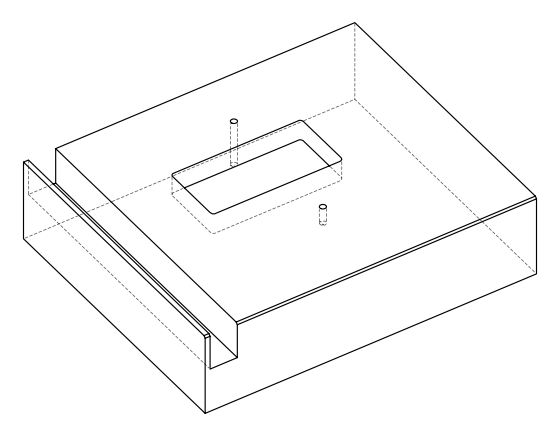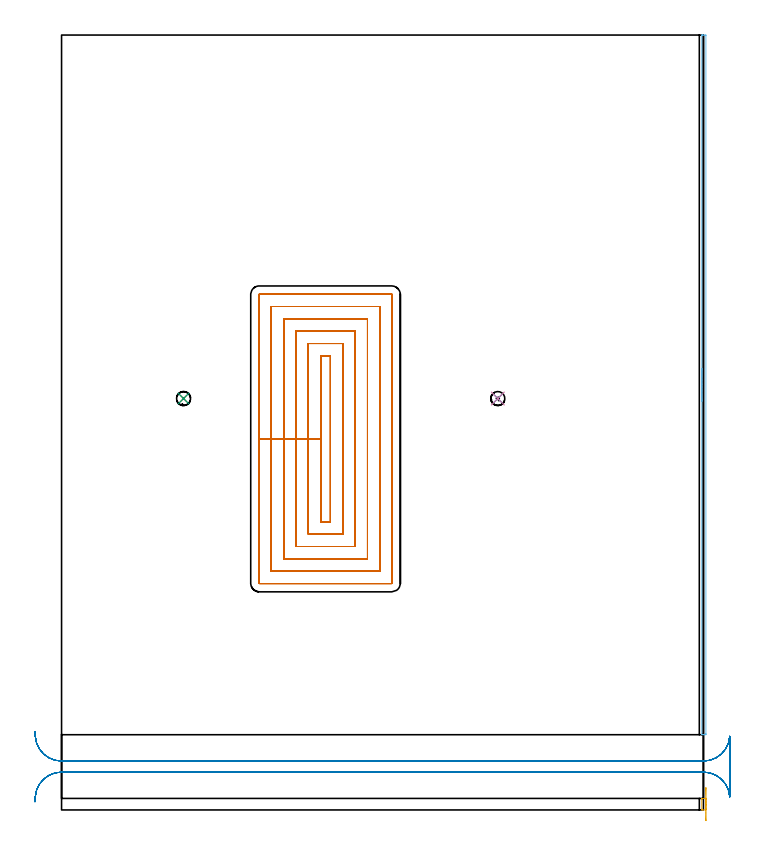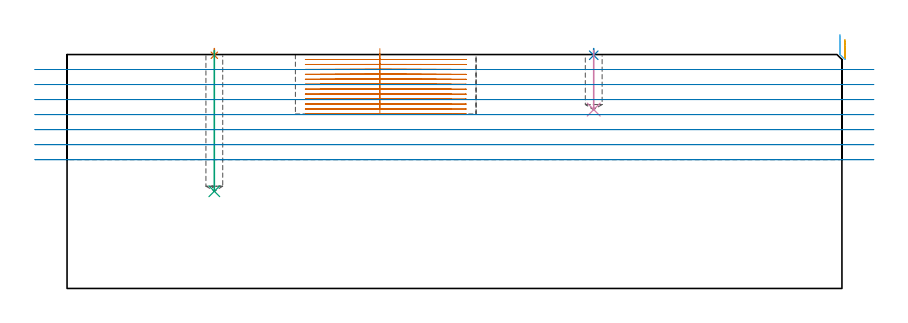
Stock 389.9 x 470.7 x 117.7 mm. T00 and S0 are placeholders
(PLAN: 8 operations, 4 tool changes, 71.5 min)
(1 SPOT_DRILL | STEP1POCKET | NXT0321_9005460120000 | 0.03 min | 1 mm3)
(2 SPOT_DRILL_1 | STEP1POCKET_1 | NXT0321_9005460120000 | 0.03 min | 1 mm3)
(3 DRILL_BLIND_HOLE_INTO_CENTER | STEP1POCKET | UGT0301_480 | 0.28 min | 3772 mm3)
(4 DRILL_BLIND_HOLE_INTO_CENTER_1 | STEP1POCKET_1 | UGT0301_480 | 0.12 min | 1461 mm3)
(5 AREA_MILL | FG_CHAMFER_SURFACE | UGT0205_001 | 0.21 min | 28 mm3)
(6 AREA_MILL_1 | FG_CHAMFER_SURFACE_1 | UGT0205_001 | 3.55 min | 1334 mm3)
(7 MILL_RECTANGULAR_POCKET | POCKET_RECTANGULAR_STRAIGHT | NXT0201_013 | Follow Part, ap 2.5, ae 75% | 54.31 min | 504259 mm3)
(8 MILL_RECTANGULAR_SLOT | SLOT_RECTANGULAR | UGT0201_004 | Follow Part, ap 8, ae 75% | 12.99 min | 798356 mm3)
(TOOL NXT0321_9005460120000 | NC Spot Drill, 142deg, 12mm, Carbide, Uncoated | D12 PA142 FL30 Z2)
(TOOL UGT0301_480 | Carbide Drill 8.5 mm | D8.5 PA118 FL75 Z2)
(TOOL UGT0205_001 | Chamfer Mill 20 x 3 x 45 deg. | D20 FL50 Z2)
(TOOL NXT0201_013 | ENDMILL 10mm | D10 FL30 Z4)
(TOOL UGT0201_004 | End Mill 32 mm | D32 FL53 Z6)
(OP 1 SPOT_DRILL)
G17 G21 G94 G90
T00 M6
G54
G17 G0 G90 X74.1 Y249.9 S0 M3
G43 Z127.7 H0
G94 G81 G98 Z117.334 F250. R120.7
G80
M5
M2
(OP 2 SPOT_DRILL_1)
G17 G21 G94 G90
T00 M6
G54
G17 G0 G90 X265. Y249.9 S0 M3
G43 Z127.7 H0
G94 G81 G98 Z117.334 F250. R120.7
G80
M5
M2
(OP 3 DRILL_BLIND_HOLE_INTO_CENTER)
G17 G21 G94 G90
T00 M6
G54
G17 G0 G90 X74.1 Y249.9 S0 M3
G43 Z127.7 H0
G94 G81 G98 Z48.9 F250. R119.7
G80
M5
M2
(OP 4 DRILL_BLIND_HOLE_INTO_CENTER_1)
G17 G21 G94 G90
T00 M6
G54
G17 G0 G90 X265. Y249.9 S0 M3
G43 Z127.7 H0
G94 G81 G98 Z90. F250. R119.7
G80
M5
M2
(OP 5 AREA_MILL)
G17 G21 G94 G90
T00 M6
G54
G17 G0 G90 X391.4 Y13.5 S1061 M3
G43 Z127.7 H0
Z125.2
G94 G1 Y13.462 Z124.328 F250.
Y13.348 Z123.463
Y13.159 Z122.612
Y12.897 Z121.78
Y12.563 Z120.974
Y12.16 Z120.2
Y11.692 Z119.464
Y11.16 Z118.772
Y10.571 Z118.129
Y9.928 Z117.54
Y9.236 Z117.008
Y8.5 Z116.54
Y7.726 Z116.137
Y6.92 Z115.803
Y6.088 Z115.541
Y5.236 Z115.352
Y4.372 Z115.238
Y3.5 Z115.2
Y0.422
X391.398 Y0.235 Z115.202
X391.393 Y0.008 Z115.207
X391.026 Y0. Z115.574
X389.259 Z117.341
X388.907 Y0.01 Z117.693
X388.9 Y0.422 Z117.7
Y6.578
X388.907 Y6.99 Z117.693
X389.259 Y7. Z117.341
X390.991 Z115.609
X391.026 Z115.574
X391.393 Y6.992 Z115.207
X391.398 Y6.765 Z115.202
X391.4 Y6.578 Z115.2
Y6.202
Y3.5
Y2.628 Z115.238
Y1.764 Z115.352
Y0.912 Z115.541
Y0.08 Z115.803
Y-0.726 Z116.137
Y-1.5 Z116.54
Y-2.236 Z117.008
Y-2.928 Z117.54
Y-3.571 Z118.129
Y-4.16 Z118.772
Y-4.692 Z119.464
Y-5.16 Z120.2
Y-5.563 Z120.974
Y-5.897 Z121.78
Y-6.159 Z122.612
Y-6.348 Z123.463
Y-6.462 Z124.328
Y-6.5 Z125.2
G0 Z127.7
M5
M2
(OP 6 AREA_MILL_1)
G17 G21 G94 G90
T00 M6
G54
G17 G0 G90 X388.9 Y248.2 S1061 M3
G43 Z127.7 H0
G94 G1 Y248.238 Z126.828 F250.
Y248.352 Z125.963
Y248.541 Z125.112
Y248.803 Z124.28
Y249.137 Z123.474
Y249.54 Z122.7
Y250.009 Z121.964
Y250.54 Z121.272
Y251.129 Z120.629
Y251.772 Z120.039
Y252.464 Z119.508
Y253.2 Z119.04
Y253.974 Z118.637
Y254.78 Z118.303
Y255.612 Z118.041
Y256.464 Z117.852
Y257.328 Z117.738
Y258.2 Z117.7
Y470.52
X388.902 Y470.69 Z117.688
X389.049 Y470.698 Z117.543
X389.201 Y470.7 Z117.399
X389.445 Z117.155
X390.15 Z116.445
X391.378 Z115.219
X391.391 Y470.697 Z115.205
X391.4 Y470.329 Z115.2
Y46.327
X391.398 Y46.07 Z115.202
X391.391 Y45.703 Z115.205
X391.378 Y45.7 Z115.219
X390.15 Z116.445
X389.201 Z117.399
X389.049 Y45.702 Z117.543
X388.902 Y45.71 Z117.688
X388.9 Y45.88 Z117.7
Y258.2
Y259.072 Z117.738
Y259.937 Z117.852
Y260.788 Z118.041
Y261.62 Z118.303
Y262.426 Z118.637
Y263.2 Z119.04
Y263.936 Z119.508
Y264.628 Z120.039
Y265.271 Z120.629
Y265.86 Z121.272
Y266.392 Z121.964
Y266.86 Z122.7
Y267.263 Z123.474
Y267.597 Z124.28
Y267.859 Z125.112
Y268.048 Z125.963
Y268.162 Z126.828
Y268.2 Z127.7
M5
M2
(OP 7 MILL_RECTANGULAR_POCKET)
G17 G21 G94 G90
T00 M6
G54
G17 G0 G90 X157.4 Y245.895 S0 M3
G43 Z127.7 H0
Z120.7
G94 G1 Y225.4 Z115.208 F250.
Y175. F500.
X163.3
Y275.8
X157.4
Y225.4
X149.9
Y167.5
X170.8
Y283.3
X149.9
Y225.4
X142.4
Y160.
X178.3
Y290.8
X142.4
Y225.4
X134.9
Y152.5
X185.8
Y298.3
X134.9
Y225.4
X127.4
Y145.
X193.3
Y305.8
X127.4
Y225.4
X119.9
Y137.8
G3 X120.2 Y137.5 R0.3
G1 X200.5
G3 X200.8 Y137.8 R0.3
G1 Y313.
G3 X200.5 Y313.3 R0.3
G1 X120.2
G3 X119.9 Y313. R0.3
G1 Y225.4
Y224.4
G0 X157.4 Y245.895 Z118.208
G1 Y225.4 Z112.717 F250.
Y175. F500.
X163.3
Y275.8
X157.4
Y225.4
X149.9
Y167.5
X170.8
Y283.3
X149.9
Y225.4
X142.4
Y160.
X178.3
Y290.8
X142.4
Y225.4
X134.9
Y152.5
X185.8
Y298.3
X134.9
Y225.4
X127.4
Y145.
X193.3
Y305.8
X127.4
Y225.4
X119.9
Y137.8
G3 X120.2 Y137.5 R0.3
G1 X200.5
G3 X200.8 Y137.8 R0.3
G1 Y313.
G3 X200.5 Y313.3 R0.3
G1 X120.2
G3 X119.9 Y313. R0.3
G1 Y225.4
Y224.4
G0 X157.4 Y245.895 Z115.717
G1 Y225.4 Z110.225 F250.
Y175. F500.
X163.3
Y275.8
X157.4
Y225.4
X149.9
Y167.5
X170.8
Y283.3
X149.9
Y225.4
X142.4
Y160.
X178.3
Y290.8
X142.4
Y225.4
X134.9
Y152.5
X185.8
Y298.3
X134.9
Y225.4
X127.4
Y145.
X193.3
Y305.8
X127.4
Y225.4
X119.9
Y137.8
G3 X120.2 Y137.5 R0.3
G1 X200.5
G3 X200.8 Y137.8 R0.3
G1 Y313.
G3 X200.5 Y313.3 R0.3
G1 X120.2
G3 X119.9 Y313. R0.3
G1 Y225.4
Y224.4
G0 X157.4 Y245.895 Z113.225
G1 Y225.4 Z107.733 F250.
Y175. F500.
X163.3
Y275.8
X157.4
Y225.4
X149.9
Y167.5
X170.8
Y283.3
X149.9
Y225.4
X142.4
Y160.
X178.3
Y290.8
X142.4
Y225.4
X134.9
Y152.5
X185.8
Y298.3
X134.9
Y225.4
X127.4
Y145.
X193.3
Y305.8
X127.4
Y225.4
X119.9
Y137.8
G3 X120.2 Y137.5 R0.3
G1 X200.5
G3 X200.8 Y137.8 R0.3
G1 Y313.
G3 X200.5 Y313.3 R0.3
G1 X120.2
G3 X119.9 Y313. R0.3
G1 Y225.4
Y224.4
G0 X157.4 Y245.895 Z110.733
G1 Y225.4 Z105.242 F250.
Y175. F500.
X163.3
Y275.8
X157.4
Y225.4
X149.9
Y167.5
X170.8
Y283.3
X149.9
Y225.4
X142.4
Y160.
X178.3
Y290.8
X142.4
Y225.4
X134.9
Y152.5
X185.8
Y298.3
X134.9
Y225.4
X127.4
Y145.
X193.3
Y305.8
X127.4
Y225.4
X119.9
Y137.8
G3 X120.2 Y137.5 R0.3
G1 X200.5
G3 X200.8 Y137.8 R0.3
G1 Y313.
G3 X200.5 Y313.3 R0.3
G1 X120.2
G3 X119.9 Y313. R0.3
G1 Y225.4
Y224.4
G0 X157.4 Y245.895 Z108.242
G1 Y225.4 Z102.75 F250.
Y175. F500.
X163.3
Y275.8
X157.4
Y225.4
X149.9
Y167.5
X170.8
Y283.3
X149.9
Y225.4
X142.4
Y160.
X178.3
Y290.8
X142.4
Y225.4
X134.9
Y152.5
X185.8
Y298.3
X134.9
Y225.4
X127.4
Y145.
X193.3
Y305.8
X127.4
Y225.4
X119.9
Y137.8
G3 X120.2 Y137.5 R0.3
G1 X200.5
G3 X200.8 Y137.8 R0.3
G1 Y313.
G3 X200.5 Y313.3 R0.3
G1 X120.2
G3 X119.9 Y313. R0.3
G1 Y225.4
Y224.4
G0 X157.4 Y245.895 Z105.75
G1 Y225.4 Z100.258 F250.
Y175. F500.
X163.3
Y275.8
X157.4
Y225.4
X149.9
Y167.5
X170.8
Y283.3
X149.9
Y225.4
X142.4
Y160.
X178.3
Y290.8
X142.4
Y225.4
X134.9
Y152.5
X185.8
Y298.3
X134.9
Y225.4
X127.4
Y145.
X193.3
Y305.8
X127.4
Y225.4
X119.9
Y137.8
G3 X120.2 Y137.5 R0.3
G1 X200.5
G3 X200.8 Y137.8 R0.3
G1 Y313.
G3 X200.5 Y313.3 R0.3
G1 X120.2
G3 X119.9 Y313. R0.3
G1 Y225.4
Y224.4
G0 X157.4 Y245.895 Z103.258
G1 Y225.4 Z97.767 F250.
Y175. F500.
X163.3
Y275.8
X157.4
Y225.4
X149.9
Y167.5
X170.8
Y283.3
X149.9
Y225.4
X142.4
Y160.
X178.3
Y290.8
X142.4
Y225.4
X134.9
Y152.5
X185.8
Y298.3
X134.9
Y225.4
X127.4
Y145.
X193.3
Y305.8
X127.4
Y225.4
X119.9
Y137.8
G3 X120.2 Y137.5 R0.3
G1 X200.5
G3 X200.8 Y137.8 R0.3
G1 Y313.
G3 X200.5 Y313.3 R0.3
G1 X120.2
G3 X119.9 Y313. R0.3
G1 Y225.4
Y224.4
G0 X157.4 Y245.895 Z100.767
G1 Y225.4 Z95.275 F250.
Y175. F500.
X163.3
Y275.8
X157.4
Y225.4
X149.9
Y167.5
X170.8
Y283.3
X149.9
Y225.4
X142.4
Y160.
X178.3
Y290.8
X142.4
Y225.4
X134.9
Y152.5
X185.8
Y298.3
X134.9
Y225.4
X127.4
Y145.
X193.3
Y305.8
X127.4
Y225.4
X119.9
Y137.8
G3 X120.2 Y137.5 R0.3
G1 X200.5
G3 X200.8 Y137.8 R0.3
G1 Y313.
G3 X200.5 Y313.3 R0.3
G1 X120.2
G3 X119.9 Y313. R0.3
G1 Y225.4
Y224.4
G0 X157.4 Y245.895 Z98.275
G1 Y225.4 Z92.783 F250.
Y175. F500.
X163.3
Y275.8
X157.4
Y225.4
X149.9
Y167.5
X170.8
Y283.3
X149.9
Y225.4
X142.4
Y160.
X178.3
Y290.8
X142.4
Y225.4
X134.9
Y152.5
X185.8
Y298.3
X134.9
Y225.4
X127.4
Y145.
X193.3
Y305.8
X127.4
Y225.4
X119.9
Y137.8
G3 X120.2 Y137.5 R0.3
G1 X200.5
G3 X200.8 Y137.8 R0.3
G1 Y313.
G3 X200.5 Y313.3 R0.3
G1 X120.2
G3 X119.9 Y313. R0.3
G1 Y225.4
Y224.4
G0 X157.4 Y245.895 Z95.783
G1 Y225.4 Z90.292 F250.
Y175. F500.
X163.3
Y275.8
X157.4
Y225.4
X149.9
Y167.5
X170.8
Y283.3
X149.9
Y225.4
X142.4
Y160.
X178.3
Y290.8
X142.4
Y225.4
X134.9
Y152.5
X185.8
Y298.3
X134.9
Y225.4
X127.4
Y145.
X193.3
Y305.8
X127.4
Y225.4
X119.9
Y137.8
G3 X120.2 Y137.5 R0.3
G1 X200.5
G3 X200.8 Y137.8 R0.3
G1 Y313.
G3 X200.5 Y313.3 R0.3
G1 X120.2
G3 X119.9 Y313. R0.3
G1 Y225.4
Y224.4
G0 X157.4 Y245.895 Z93.292
G1 Y225.4 Z87.8 F250.
Y175. F500.
X163.3
Y275.8
X157.4
Y225.4
X149.9
Y167.5
X170.8
Y283.3
X149.9
Y225.4
X142.4
Y160.
X178.3
Y290.8
X142.4
Y225.4
X134.9
Y152.5
X185.8
Y298.3
X134.9
Y225.4
X127.4
Y145.
X193.3
Y305.8
X127.4
Y225.4
X119.9
Y137.8
G3 X120.2 Y137.5 R0.3
G1 X200.5
G3 X200.8 Y137.8 R0.3
G1 Y313.
G3 X200.5 Y313.3 R0.3
G1 X120.2
G3 X119.9 Y313. R0.3
G1 Y225.4
Y224.4
G0 Z127.7
M5
M2
(OP 8 MILL_RECTANGULAR_SLOT)
G17 G21 G94 G90
T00 M6
G54
G17 G0 G90 X-16.154 Y4.985 S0 M3
G43 Z127.7 H0
Z110.143
G94 G1 X-15.97 Y7.979 F250.
G2 X0. Y23. R16. F500.
G1 X389.9
G2 X405.87 Y7.979 R16.
G1 X405.9
Y44.721
X405.87
G2 X389.9 Y29.7 R16.
G1 X0.
G2 X-15.97 Y44.721 R16.
G1 X-16.154 Y47.715 F250.
G0 Y4.985 Z102.586
G1 X-15.97 Y7.979
G2 X0. Y23. R16. F500.
G1 X389.9
G2 X405.87 Y7.979 R16.
G1 X405.9
Y44.721
X405.87
G2 X389.9 Y29.7 R16.
G1 X0.
G2 X-15.97 Y44.721 R16.
G1 X-16.154 Y47.715 F250.
G0 Y4.985 Z95.029
G1 X-15.97 Y7.979
G2 X0. Y23. R16. F500.
G1 X389.9
G2 X405.87 Y7.979 R16.
G1 X405.9
Y44.721
X405.87
G2 X389.9 Y29.7 R16.
G1 X0.
G2 X-15.97 Y44.721 R16.
G1 X-16.154 Y47.715 F250.
G0 Y4.985 Z87.471
G1 X-15.97 Y7.979
G2 X0. Y23. R16. F500.
G1 X389.9
G2 X405.87 Y7.979 R16.
G1 X405.9
Y44.721
X405.87
G2 X389.9 Y29.7 R16.
G1 X0.
G2 X-15.97 Y44.721 R16.
G1 X-16.154 Y47.715 F250.
G0 Y4.985 Z79.914
G1 X-15.97 Y7.979
G2 X0. Y23. R16. F500.
G1 X389.9
G2 X405.87 Y7.979 R16.
G1 X405.9
Y44.721
X405.87
G2 X389.9 Y29.7 R16.
G1 X0.
G2 X-15.97 Y44.721 R16.
G1 X-16.154 Y47.715 F250.
G0 Y4.985 Z72.357
G1 X-15.97 Y7.979
G2 X0. Y23. R16. F500.
G1 X389.9
G2 X405.87 Y7.979 R16.
G1 X405.9
Y44.721
X405.87
G2 X389.9 Y29.7 R16.
G1 X0.
G2 X-15.97 Y44.721 R16.
G1 X-16.154 Y47.715 F250.
G0 Y4.985 Z64.8
G1 X-15.97 Y7.979
G2 X0. Y23. R16. F500.
G1 X389.9
G2 X405.87 Y7.979 R16.
G1 X405.9
Y44.721
X405.87
G2 X389.9 Y29.7 R16.
G1 X0.
G2 X-15.97 Y44.721 R16.
G1 X-16.154 Y47.715 F250.
G0 Z127.7
M5
M2
